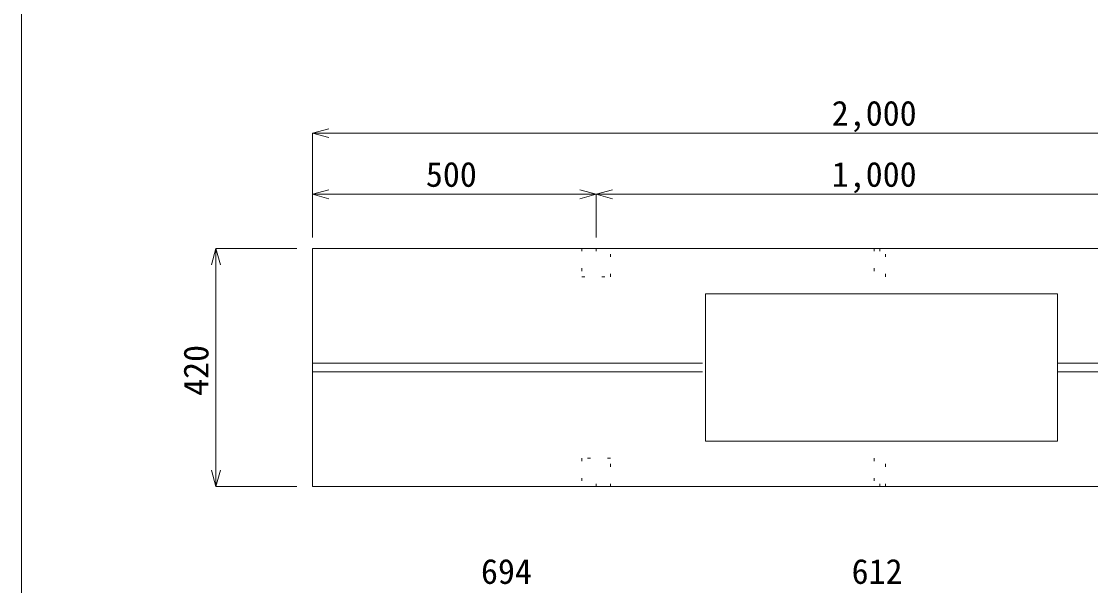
# Model space of a CAD drawing. Units: millimetres, scale not verified. Extents: x 234 to 5784, y 107 to 4112.
# Drawn here: x 234 to 2117, y 1115 to 2110 of the extents above; entities that cross this region are included whole.
import ezdxf
from ezdxf.enums import TextEntityAlignment as Align

# ---------------------------------------------------------------- set-up
doc = ezdxf.new("R2010")
doc.units = ezdxf.units.MM
doc.header["$LTSCALE"] = 20
doc.linetypes.add('DOTTED', pattern=[1.75, 0.25, -1.5])
doc.layers.add('0-1', color=7, linetype='Continuous', lineweight=18)
doc.layers.add('0-f', color=7, linetype='Continuous', lineweight=18)
doc.styles.add('ＭＳ ゴシック', font='')
doc.styles.get('ＭＳ ゴシック').set_extended_font_data('MS Gothic')

msp = doc.modelspace()

# ---------------------------------------------------------------- linework, layer by layer
at = {"layer": '0-1'}
for p, q in [((746.31, 1912.73), (775.29, 1920.49)), ((746.31, 1912.73), (2746.31, 1912.73)), ((746.31, 1912.73), (775.29, 1904.96)), ((746.31, 1912.73), (746.31, 1728.66)), ((746.31, 1805.02), (775.29, 1812.79)), ((1246.31, 1805.02), (1217.33, 1812.79)), ((1246.31, 1805.02), (1275.29, 1812.79)), ((746.31, 1805.02), (1246.31, 1805.02)), ((746.31, 1805.02), (775.29, 1797.26)), ((746.31, 1805.02), (746.31, 1728.66)), ((1246.31, 1805.02), (1217.33, 1797.26)), ((1246.31, 1805.02), (1246.31, 1728.66)), ((1246.31, 1805.02), (2246.31, 1805.02)), ((1246.31, 1805.02), (1275.29, 1797.26)), ((576.47, 1709.58), (568.71, 1680.61)), ((576.47, 1289.58), (576.47, 1709.58)), ((576.47, 1709.58), (584.24, 1680.61)), ((576.47, 1709.58), (719.06, 1709.58)), ((2746.31, 1709.58), (746.31, 1709.58)), ((746.31, 1709.58), (746.31, 1289.58)), ((2058.81, 1629.58), (1438.81, 1629.58)), ((1438.81, 1629.58), (1438.81, 1369.58)), ((2058.81, 1369.58), (2058.81, 1629.58)), ((1433.81, 1507.08), (746.31, 1507.08)), ((2746.31, 1507.08), (2058.81, 1507.08)), ((1433.81, 1492.08), (746.31, 1492.08)), ((2746.31, 1492.08), (2058.81, 1492.08)), ((1438.81, 1369.58), (2058.81, 1369.58)), ((576.47, 1289.58), (568.71, 1318.56)), ((576.47, 1289.58), (584.24, 1318.56)), ((576.47, 1289.58), (719.06, 1289.58)), ((746.31, 1289.58), (2416.28, 1289.58))]:
    msp.add_line(p, q, dxfattribs=at)
at = {"layer": '0-1', "linetype": 'DOTTED'}
for p, q in [((1271.31, 1709.58), (1221.31, 1709.58)), ((1221.31, 1709.58), (1221.31, 1659.58)), ((1246.31, 1709.58), (1246.31, 1697.85)), ((1271.31, 1659.58), (1271.31, 1709.58)), ((1736.31, 1709.58), (1736.31, 1659.58)), ((1756.31, 1709.58), (1736.31, 1709.58)), ((1746.31, 1709.58), (1746.31, 1697.85)), ((1756.31, 1659.58), (1756.31, 1709.58)), ((1221.31, 1659.58), (1271.31, 1659.58)), ((1271.31, 1339.58), (1221.31, 1339.58)), ((1221.31, 1339.58), (1221.31, 1289.58)), ((1271.31, 1289.58), (1271.31, 1339.58)), ((1736.31, 1339.58), (1736.31, 1289.58)), ((1756.31, 1289.58), (1756.31, 1339.58)), ((1246.31, 1289.58), (1246.31, 1301.32)), ((1746.31, 1289.58), (1746.31, 1301.32)), ((1221.31, 1289.58), (1271.31, 1289.58)), ((1736.31, 1289.58), (1756.31, 1289.58))]:
    msp.add_line(p, q, dxfattribs=at)
at = {"layer": '0-f'}
msp.add_line((233.7, 4112.38), (233.7, 107.38), dxfattribs=at)

# ---------------------------------------------------------------- texts
at = {"layer": '0-1', "style": 'ＭＳ ゴシック'}
for s, p in [('2,000', (1661.31, 1912.73)), ('500', (946.31, 1805.02)), ('1,000', (1661.31, 1805.02)), ('694', (1043.33, 1104.87)), ('612', (1696.31, 1104.87))]:
    msp.add_text(s, height=43.99, dxfattribs=at).set_placement(p, align=Align.BOTTOM_LEFT)
msp.add_text('420', height=43.99, rotation=90, dxfattribs=at).set_placement((576.47, 1449.58), align=Align.BOTTOM_LEFT)

doc.saveas('drawing.dxf')
